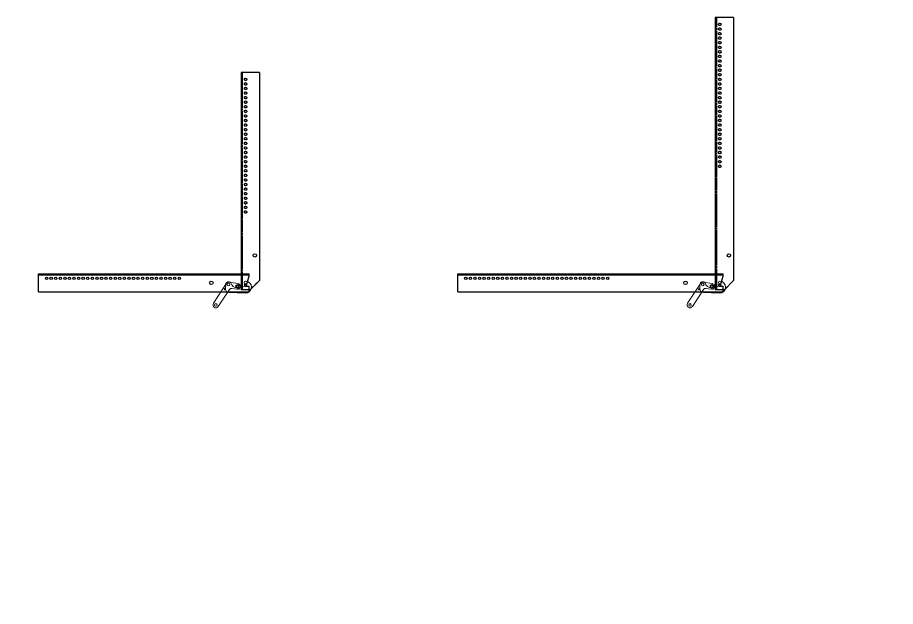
# Model space of a CAD drawing. Header units: inches. Extents: x 2832 to 8547, y -592 to 860.
# Drawn here: x 3574.4 to 3766.3, y 442 to 570.7 of the extents above; entities that cross this region are included whole.
import ezdxf

# ---------------------------------------------------------------- set-up
doc = ezdxf.new("R2010")
doc.units = ezdxf.units.IN
doc.header["$LTSCALE"] = 5
doc.header["$MEASUREMENT"] = 0
doc.linetypes.add('HIDDEN', pattern=[0.375, 0.25, -0.125])
doc.linetypes.add('HIDDEN2', pattern=[0.1875, 0.125, -0.0625])
doc.layers.add('FMTEXTA', color=4, linetype='Continuous')
doc.layers.add('FORM', color=5, linetype='Continuous')
doc.layers.add('Steel', color=5, linetype='Continuous', lineweight=20)

# ---------------------------------------------------------------- blocks, each defined once
blk = doc.blocks.new('A$C56f79375')
at = {"color": 0}
blk.add_circle((-2.5, -0.02), 0.266, dxfattribs=at)
at = {"layer": 'Steel'}
for p, q in [((-7.78, -3.72), (-4.9, 0.66)), ((-4.41, 0.88), (-2.41, 0.6)), ((-4.29, -0.69), (-6.74, -4.41)), ((-2.59, -0.64), (-3.8, -0.47))]:
    blk.add_line(p, q, dxfattribs=at)
at = {"layer": 'Steel', "extrusion": (-0.999392, 0.03486, -1.22362e-16)}
blk.add_line((-5.12, -0.59), (-5.08, 0.41), dxfattribs=at)
at = {"layer": 'Steel', "extrusion": (1.22459e-16, 6.5507e-19, -1)}
for p, q in [((-2.87, 0.21), (-2.88, -0.22)), ((-2.48, 0.41), (-2.87, 0.21)), ((-2.12, 0.18), (-2.48, 0.41)), ((-2.13, -0.25), (-2.12, 0.18)), ((-2.88, -0.22), (-2.52, -0.45)), ((-2.52, -0.45), (-2.13, -0.25))]:
    blk.add_line(p, q, dxfattribs=at)
at = {"layer": 'Steel', "extrusion": (-0.209735, 0.977758, -2.50434e-17)}
blk.add_line((-2.55, -0.38), (-0.72, 0.01), dxfattribs=at)
at = {"layer": 'Steel', "extrusion": (-0.03486, -0.999392, -4.92353e-18)}
blk.add_line((-0.83, -1.49), (-4.39, -1.37), dxfattribs=at)
at = {"layer": 'Steel', "extrusion": (1.22459e-16, 6.5507e-19, -1)}
for centre, radius in [((4.48, 0.39), 0.281), ((5.27, -0.66), 0.156), ((7.26, -4.07), 0.27)]:
    blk.add_circle(centre, radius, dxfattribs=at)
for centre, radius, start, end in [((4.46, 0.38), 0.625, 1.9977, 142.6577), ((4.48, 0.39), 0.5, 33.3891, 98.0389), ((2.5, -0.02), 0.625, 98.0389, 278.0389), ((0.75, 0.82), 0.313, 271.9978, 91.906), ((0.79, -0.18), 1.31, 91.9977, 271.9977), ((4.37, -0.62), 0.75, 271.9977, 1.9977), ((7.26, -4.07), 0.625, 213.3891, 33.3891)]:
    blk.add_arc(centre, radius, start, end, dxfattribs=at)
at = {"layer": 'Steel'}
for centre, radius, start, end in [((-2.5, 1.12), 1.5, 193.6189, 268.0023), ((-0.77, 0.26), 0.25, 282.1068, 88.0023), ((-3.87, -0.96), 0.5, 81.9611, 146.6109)]:
    blk.add_arc(centre, radius, start, end, dxfattribs=at)
blk = doc.blocks.new('*U794')
at = {"color": 0}
for p, q in [((2.25, 41.75), (2.25, -5.75)), ((6.25, 41.75), (2.25, 41.75)), ((6.25, 41.75), (6.25, -3.75)), ((-42, -2.25), (4, -2.25)), ((-42, -6.25), (-42, -2.25)), ((3.5, -4.5), (4, -2.76)), ((4, -2.76), (4, -2.25)), ((6.25, -3.75), (4.25, -5.75)), ((4.25, -5.75), (2.25, -5.75)), ((3.25, -4.5), (3.5, -4.5)), ((3.25, -5), (4, -5)), ((4, -6.25), (4, -5)), ((-42, -6.25), (4, -6.25))]:
    blk.add_line(p, q, dxfattribs=at)
at = {"color": 1, "linetype": 'HIDDEN2', "ltscale": 0.25}
blk.add_line((2.5, 41.75), (2.5, -5.75), dxfattribs=at)
at = {"color": 0, "ltscale": 0.5}
blk.add_line((-42, -2.5), (4, -2.5), dxfattribs=at)
at = {"color": 0}
for centre, radius in [((3.25, 40.25), 0.266), ((3.25, 39.25), 0.266), ((3.25, 38.25), 0.266), ((3.25, 37.25), 0.266), ((3.25, 36.25), 0.266), ((3.25, 35.25), 0.266), ((3.25, 34.25), 0.266), ((3.25, 33.25), 0.266), ((3.25, 32.25), 0.266), ((3.25, 31.25), 0.266), ((3.25, 30.25), 0.266), ((3.25, 29.25), 0.266), ((3.25, 28.25), 0.266), ((3.25, 27.25), 0.266), ((3.25, 26.25), 0.266), ((3.25, 25.25), 0.266), ((3.25, 24.25), 0.266), ((3.25, 23.25), 0.266), ((3.25, 22.25), 0.266), ((3.25, 21.25), 0.266), ((3.25, 20.25), 0.266), ((3.25, 19.25), 0.266), ((3.25, 18.25), 0.266), ((3.25, 17.25), 0.266), ((3.25, 16.25), 0.266), ((3.25, 15.25), 0.266), ((3.25, 14.25), 0.266), ((3.25, 13.25), 0.266), ((3.25, 12.25), 0.266), ((3.25, 11.25), 0.266), ((5.25, 1.75), 0.375), ((-40.25, -3.25), 0.266), ((-39.25, -3.25), 0.266), ((-38.25, -3.25), 0.266), ((-37.25, -3.25), 0.266), ((-36.25, -3.25), 0.266), ((-35.25, -3.25), 0.266), ((-34.25, -3.25), 0.266), ((-33.25, -3.25), 0.266), ((-32.25, -3.25), 0.266), ((-31.25, -3.25), 0.266), ((-30.25, -3.25), 0.266), ((-29.25, -3.25), 0.266), ((-28.25, -3.25), 0.266), ((-27.25, -3.25), 0.266), ((-26.25, -3.25), 0.266), ((-25.25, -3.25), 0.266), ((-24.25, -3.25), 0.266), ((-23.25, -3.25), 0.266), ((-22.25, -3.25), 0.266), ((-21.25, -3.25), 0.266), ((-20.25, -3.25), 0.266), ((-19.25, -3.25), 0.266), ((-18.25, -3.25), 0.266), ((-17.25, -3.25), 0.266), ((-16.25, -3.25), 0.266), ((-15.25, -3.25), 0.266), ((-14.25, -3.25), 0.266), ((-13.25, -3.25), 0.266), ((-12.25, -3.25), 0.266), ((-11.25, -3.25), 0.266), ((-4.25, -4.25), 0.375)]:
    blk.add_circle(centre, radius, dxfattribs=at)
blk.add_circle((3.23, -4.74), 0.23)
blk.add_arc((3.25, -4.75), 0.25, 89.9607, 270.0376)
at = {"layer": 'FMTEXTA', "linetype": 'HIDDEN'}
for p, q in [((2.25, 41.75), (2.25, -5.75)), ((6.25, 41.75), (2.25, 41.75)), ((6.25, 41.75), (6.25, -3.75)), ((6.25, -3.75), (4.25, -5.75)), ((4.25, -5.75), (2.25, -5.75))]:
    blk.add_line(p, q, dxfattribs=at)
at = {"layer": 'FMTEXTA', "linetype": 'HIDDEN', "ltscale": 0.25}
blk.add_line((2.5, 41.75), (2.5, -5.75), dxfattribs=at)
at = {"layer": 'FMTEXTA', "linetype": 'HIDDEN'}
for centre in [(3.25, 40.25), (3.25, 39.25), (3.25, 38.25), (3.25, 37.25), (3.25, 36.25), (3.25, 35.25), (3.25, 34.25), (3.25, 33.25), (3.25, 32.25), (3.25, 31.25), (3.25, 30.25), (3.25, 29.25), (3.25, 28.25), (3.25, 27.25), (3.25, 26.25), (3.25, 25.25), (3.25, 24.25), (3.25, 23.25), (3.25, 22.25), (3.25, 21.25), (3.25, 20.25), (3.25, 19.25), (3.25, 18.25), (3.25, 17.25), (3.25, 16.25), (3.25, 15.25), (3.25, 14.25), (3.25, 13.25), (3.25, 12.25), (3.25, 11.25)]:
    blk.add_circle(centre, 0.266, dxfattribs=at)
blk.add_blockref('A$C56f79375', (4, -5))
blk = doc.blocks.new('*U792')
at = {"color": 0}
for p, q in [((2.25, 53.75), (2.25, -5.75)), ((6.25, 53.75), (2.25, 53.75)), ((6.25, 53.75), (6.25, -3.75)), ((-54, -2.25), (4, -2.25)), ((-54, -6.25), (-54, -2.25)), ((3.5, -4.5), (4, -2.76)), ((4, -2.76), (4, -2.25)), ((6.25, -3.75), (4.25, -5.75)), ((4.25, -5.75), (2.25, -5.75)), ((3.25, -4.5), (3.5, -4.5)), ((3.25, -5), (4, -5)), ((4, -6.25), (4, -5)), ((-54, -6.25), (4, -6.25))]:
    blk.add_line(p, q, dxfattribs=at)
at = {"color": 1, "linetype": 'HIDDEN2', "ltscale": 0.25}
blk.add_line((2.5, 53.75), (2.5, -5.75), dxfattribs=at)
at = {"color": 0, "ltscale": 0.5}
blk.add_line((-54, -2.5), (4, -2.5), dxfattribs=at)
at = {"color": 0}
for centre, radius in [((3.25, 52.25), 0.266), ((3.25, 51.25), 0.266), ((3.25, 50.25), 0.266), ((3.25, 49.25), 0.266), ((3.25, 48.25), 0.266), ((3.25, 47.25), 0.266), ((3.25, 46.25), 0.266), ((3.25, 45.25), 0.266), ((3.25, 44.25), 0.266), ((3.25, 43.25), 0.266), ((3.25, 42.25), 0.266), ((3.25, 41.25), 0.266), ((3.25, 40.25), 0.266), ((3.25, 39.25), 0.266), ((3.25, 38.25), 0.266), ((3.25, 37.25), 0.266), ((3.25, 36.25), 0.266), ((3.25, 35.25), 0.266), ((3.25, 34.25), 0.266), ((3.25, 33.25), 0.266), ((3.25, 32.25), 0.266), ((3.25, 31.25), 0.266), ((3.25, 30.25), 0.266), ((3.25, 29.25), 0.266), ((3.25, 28.25), 0.266), ((3.25, 27.25), 0.266), ((3.25, 26.25), 0.266), ((3.25, 25.25), 0.266), ((3.25, 24.25), 0.266), ((3.25, 23.25), 0.266), ((3.25, 22.25), 0.266), ((3.25, 21.25), 0.266), ((5.25, 1.75), 0.375), ((-52.25, -3.25), 0.266), ((-51.25, -3.25), 0.266), ((-50.25, -3.25), 0.266), ((-49.25, -3.25), 0.266), ((-48.25, -3.25), 0.266), ((-47.25, -3.25), 0.266), ((-46.25, -3.25), 0.266), ((-45.25, -3.25), 0.266), ((-44.25, -3.25), 0.266), ((-43.25, -3.25), 0.266), ((-42.25, -3.25), 0.266), ((-41.25, -3.25), 0.266), ((-40.25, -3.25), 0.266), ((-39.25, -3.25), 0.266), ((-38.25, -3.25), 0.266), ((-37.25, -3.25), 0.266), ((-36.25, -3.25), 0.266), ((-35.25, -3.25), 0.266), ((-34.25, -3.25), 0.266), ((-33.25, -3.25), 0.266), ((-32.25, -3.25), 0.266), ((-31.25, -3.25), 0.266), ((-30.25, -3.25), 0.266), ((-29.25, -3.25), 0.266), ((-28.25, -3.25), 0.266), ((-27.25, -3.25), 0.266), ((-26.25, -3.25), 0.266), ((-25.25, -3.25), 0.266), ((-24.25, -3.25), 0.266), ((-23.25, -3.25), 0.266), ((-22.25, -3.25), 0.266), ((-21.25, -3.25), 0.266), ((-4.25, -4.25), 0.375)]:
    blk.add_circle(centre, radius, dxfattribs=at)
blk.add_circle((3.23, -4.74), 0.23)
blk.add_arc((3.25, -4.75), 0.25, 89.9608, 270.0376)
at = {"layer": 'FMTEXTA', "linetype": 'HIDDEN'}
for p, q in [((2.25, 53.75), (2.25, -5.75)), ((6.25, 53.75), (2.25, 53.75)), ((6.25, 53.75), (6.25, -3.75)), ((6.25, -3.75), (4.25, -5.75)), ((4.25, -5.75), (2.25, -5.75))]:
    blk.add_line(p, q, dxfattribs=at)
at = {"layer": 'FMTEXTA', "linetype": 'HIDDEN', "ltscale": 0.25}
blk.add_line((2.5, 53.75), (2.5, -5.75), dxfattribs=at)
at = {"layer": 'FMTEXTA', "linetype": 'HIDDEN'}
for centre in [(3.25, 52.25), (3.25, 51.25), (3.25, 50.25), (3.25, 49.25), (3.25, 48.25), (3.25, 47.25), (3.25, 46.25), (3.25, 45.25), (3.25, 44.25), (3.25, 43.25), (3.25, 42.25), (3.25, 41.25), (3.25, 40.25), (3.25, 39.25), (3.25, 38.25), (3.25, 37.25), (3.25, 36.25), (3.25, 35.25), (3.25, 34.25), (3.25, 33.25), (3.25, 32.25), (3.25, 31.25), (3.25, 30.25), (3.25, 29.25), (3.25, 28.25), (3.25, 27.25), (3.25, 26.25), (3.25, 25.25), (3.25, 24.25), (3.25, 23.25), (3.25, 22.25), (3.25, 21.25)]:
    blk.add_circle(centre, 0.266, dxfattribs=at)
blk.add_blockref('A$C56f79375', (4, -5))

msp = doc.modelspace()

# ---------------------------------------------------------------- block references
at = {"layer": 'FORM'}
for name, p in [('*U792', (3724.62028, 516.97172)), ('*U794', (3621.00158, 516.97172))]:
    msp.add_blockref(name, p, dxfattribs=at)

doc.saveas('drawing.dxf')
